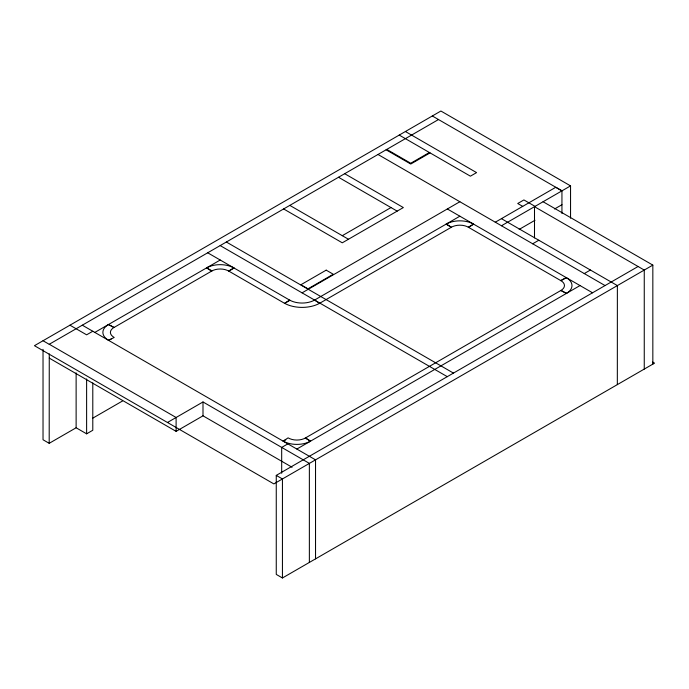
<?xml version="1.0" encoding="UTF-8"?>
<svg xmlns="http://www.w3.org/2000/svg" width="689" height="689" viewBox="0 0 689 689"><rect width="100%" height="100%" fill="white"/><g stroke="black" fill="none" stroke-linecap="round" stroke-linejoin="round"><path stroke-width="1.03" d="M206.493 267.943A19.404 11.205 0 0 1 233.933 267.943L228.989 271.199L227.465 270.424A11.894 6.864 0 0 0 213.073 270.372L211.532 271.139L206.648 267.849L211.971 270.923L113.892 327.551L108.569 324.476A19.404 11.205 0 0 0 108.569 340.323L111.222 338.988M319.929 303.134L451.459 227.189L446.145 224.123A19.404 11.205 0 0 1 473.584 224.123L468.641 227.37L467.116 226.595A11.894 6.864 0 0 0 452.725 226.552L451.183 227.318L446.3 224.028M566.298 293.488A19.404 11.205 0 0 0 566.298 277.641L560.665 280.501L562 281.379A11.894 6.864 0 0 1 562.086 289.69L560.76 290.577L566.453 293.402L561.139 290.327L305.279 438.049L310.593 441.115A19.404 11.205 0 0 1 283.153 441.115L288.097 437.859L289.63 438.635A11.894 6.864 0 0 0 304.013 438.686L305.563 437.92L310.438 441.21M438.497 119.541L49.195 344.302L43.028 340.736M92.791 331.254L86.616 334.82L69.951 325.191M94.849 332.399L220.213 260.02M429.376 152.493L410.747 163.25L386.77 149.401M430.057 152.889L410.747 164.042L386.09 149.797M233.933 267.943L228.619 271.01L284.643 303.358L289.957 300.292L207.699 252.794M342.287 235.681L390.99 207.561M302.058 292.851L459.864 201.739M43.028 349.349L43.028 439.754L49.195 443.32L76.126 427.774L86.616 433.829L92.791 430.263L92.791 382.912M92.869 418.102L122.633 400.92M314.597 300.059L319.55 303.315L317.44 304.383A25.226 14.564 0 0 1 286.736 304.383L284.626 303.315L289.578 300.059A17.707 10.223 0 0 0 314.606 300.059L459.864 216.2M473.584 224.123L468.27 227.189L560.984 280.716L566.298 277.65M495.262 222.22L555.765 187.287L561.94 190.853L561.94 213.452M501.471 225.759L570.552 185.884L570.552 218.172M167.461 422.486L202.997 401.963L309.395 463.396M519.161 229.411L534.983 220.282M554.533 208.991L561.974 204.693M49.264 358.125L176.108 431.357L202.997 415.829L292.084 467.263M532.649 243.803L538.858 240.22M287.856 443.871L281.68 447.437L281.68 473.265M584.238 273.585L590.447 270.002M296.873 449.039L580.017 285.565M652.69 362.061L654.55 363.137L282.438 577.976L276.263 574.411L276.263 475.393L638.083 266.497M652.836 364.128L652.836 265.11L273.86 483.911L34.45 345.689L440.9 111.024L570.552 185.884M108.569 340.323L114.202 337.464L112.867 336.585A11.894 6.864 0 0 1 112.781 328.274L114.107 327.387L108.414 324.571M283.153 441.115L285.806 439.789M432.322 115.976L561.974 190.827M543.078 201.739L652.836 265.11M405.399 131.521L476.573 172.612L470.398 176.177L399.224 135.087M535.052 206.373L523.907 199.939L517.732 203.505L522.701 206.373M501.437 218.654L617.37 285.591L617.335 384.617M377.994 154.474L605.054 285.565M447.35 208.974L592.54 292.791M344.689 173.706L403.341 207.561L342.287 242.812L283.635 208.948M338.514 177.262L397.165 211.127M289.811 205.382L348.462 239.247M226.354 242.02L453.448 373.093M220.179 245.585L447.282 376.659M82.301 325.191L315.536 459.847L315.536 558.865M49.264 344.259L176.108 417.491L176.108 431.357M276.263 475.393L282.438 478.958L282.438 577.976M644.258 369.071L644.258 270.062L534.5 206.691L534.5 237.903M309.361 463.413L309.361 562.431M202.997 401.963L202.997 415.829M86.616 378.941L86.616 433.829M76.126 372.878L76.126 427.774M49.264 353.862L49.195 443.32M326.19 270.148L300.904 284.746L307.992 288.837L333.269 274.239L326.19 270.148"/></g></svg>
